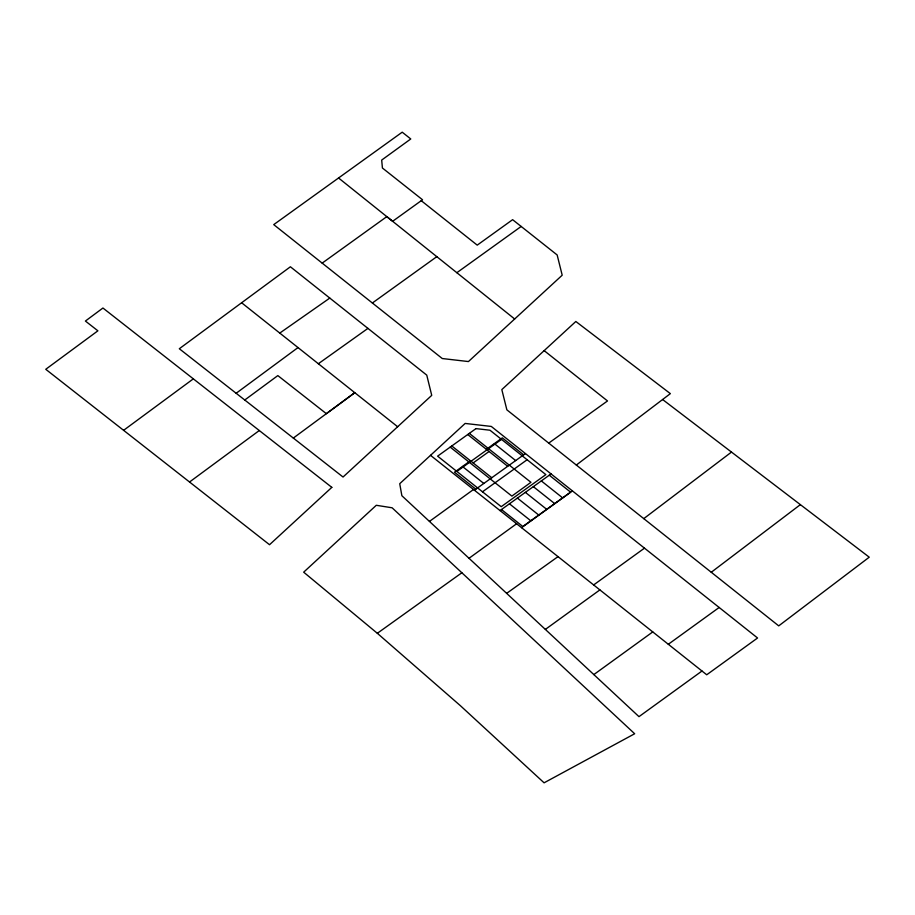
<?xml version="1.0" encoding="UTF-8"?>
<svg xmlns="http://www.w3.org/2000/svg" width="915" height="915" viewBox="0 0 915 915"><rect width="100%" height="100%" fill="white"/><g stroke="black" fill="none" stroke-linecap="round" stroke-linejoin="round"><path stroke-width="1.37" d="M662.609 399.523L869.25 557.189L778.722 625.871L506.864 409.84L501.82 389.596L575.832 321.485L670.363 393.633L576.324 465.037M643.771 518.633L731.485 452.079M711.264 572.264L800.373 504.634M241.617 302.762L290.398 266.78L426.756 375.127L431.731 395.36L343.045 477.024L179.317 348.741L241.617 302.762L397.648 426.745M236.15 393.267L298.016 347.574M123.628 430.302L193.339 378.856M244.751 400.004L277.84 375.596L326.358 413.683L354.791 392.684L293.326 438.068M189.577 481.976L259.288 430.53M469.018 558.287L516.632 523.735M429.444 521.424L473.513 489.491M521.573 527.681L572.413 490.886M593.652 584.937L644.48 548.154M545.351 629.417L599.897 589.889M593.835 674.584L652.772 631.91M430.519 455.338L668.316 644.274L719.156 607.48M701.988 671.015L638.979 716.651L401.868 495.724L399.729 483.703L465.152 423.439L491.286 426.436L757.563 637.995L706.723 674.778L668.316 644.274M338.561 177.99L392.638 221.293L422.524 199.767L382.424 168.017L381.681 160.079L410.766 138.966L402.211 132.183L273.734 224.621L322.172 263.12L386.805 216.626L514.653 318.992M372.382 302.991L436.81 256.658M456.86 272.704L521.184 226.451M470.424 460.771L454.492 472.22L475.846 489.182M486.368 449.334L502.301 437.885L523.654 454.847M456.86 471.442L501.512 439.383M473.147 462.933L489.09 451.495M474.405 490.211L525.439 453.566M548.726 443.112L607.514 400.953L544.15 350.628M482.479 491.801L527.131 459.742M500.036 510.559L551.059 473.924M377.335 633.294L460.405 705.705L544.082 782.817L634.667 733.75L392.112 507.791L376.294 505.286L303.677 572.172L377.335 633.294L461.858 572.767M506.647 593.355L558.024 556.629M318.351 363.735L367.933 328.394M279.773 333.083L329.789 298.084M421.243 200.682L477.23 245.14L512.617 219.68L557.155 254.965L562.199 275.209L468.446 361.562L442.265 358.531L322.172 263.12M549.274 475.205L570.628 492.167L522.82 526.502L501.466 509.529M494.329 443.603L515.683 460.577M541.314 480.924L562.668 497.886M469.326 433.39L530.929 482.319L511.874 496.102L450.203 447.115M467.737 434.534L507.722 466.295M533.342 486.654L554.696 503.616M525.37 492.373L546.724 509.335M451.793 445.971L491.778 477.733M517.398 498.092L538.752 515.053M462.452 466.49L483.806 483.452M509.438 503.81L530.792 520.772M331.825 487.363L269.536 544.722L45.75 369.294L97.894 330.818L85.404 321.051L102.938 308.023L331.825 487.363M475.972 428.609L437.61 456.15L501.226 506.681L545.866 474.622L489.971 430.222L475.972 428.609"/></g></svg>
